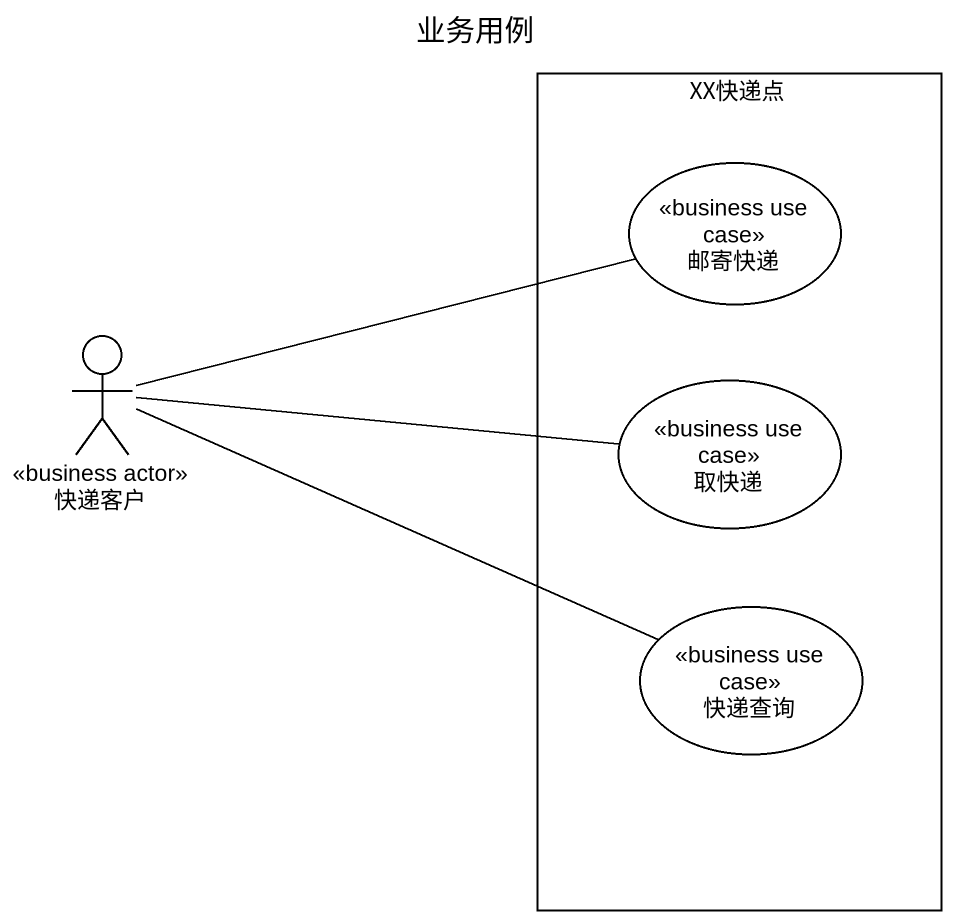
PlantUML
@startuml
title 业务用例
rectangle XX快递点 {
  usecase 邮寄快递 <<business use case>>
  usecase 取快递 <<business use case>>
  usecase 快递查询 <<business use case>>
}
actor 快递客户 <<business actor>>
快递客户 -right- 邮寄快递
快递客户 -right- 取快递
快递客户 -right- 快递查询
@enduml
